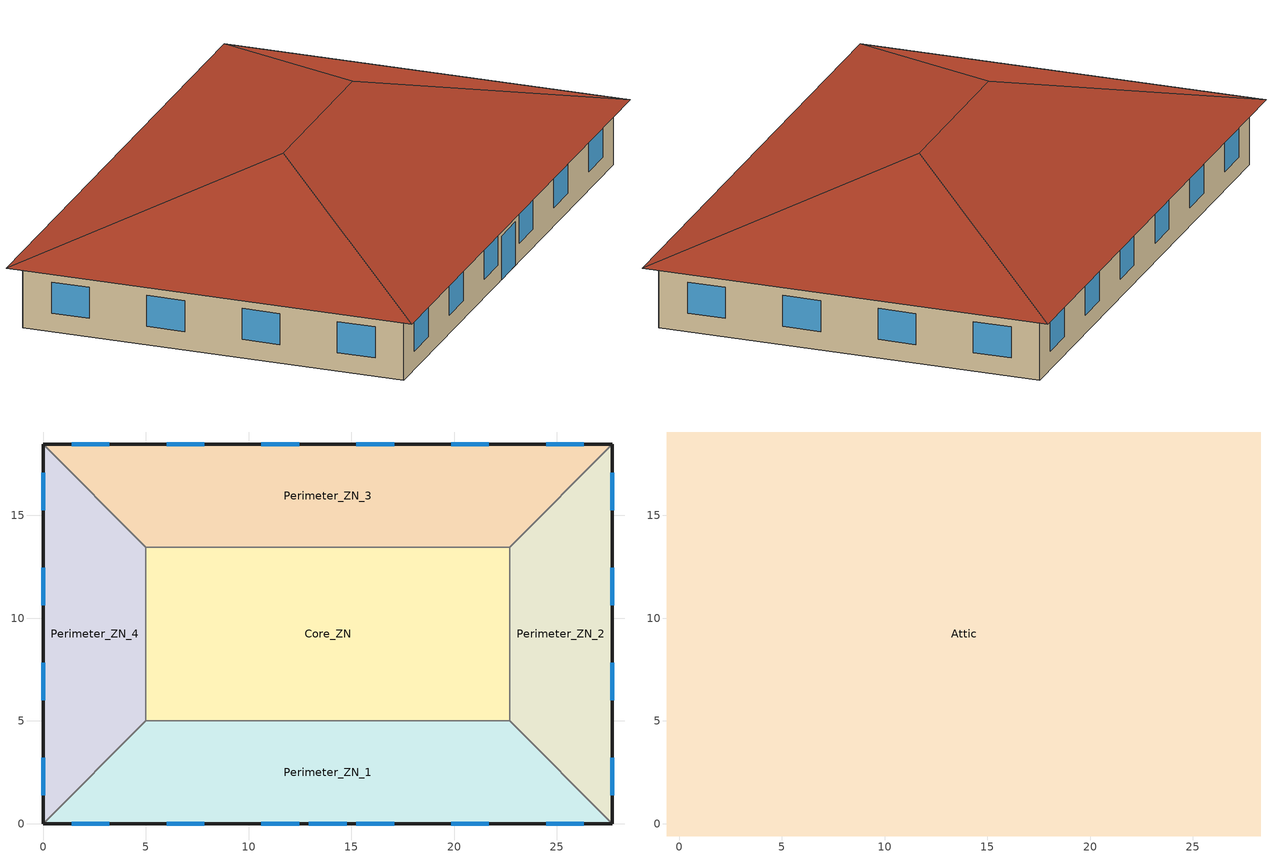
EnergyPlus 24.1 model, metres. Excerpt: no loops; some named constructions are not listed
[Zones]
Core_ZN
 floor ground (ext-slab): 5,13.46 22.69,13.46 22.69,5 5,5 z0
 wall to Perimeter_ZN_2 (int-walls): 22.69,5 22.69,13.46 z0:3.05
 wall to Perimeter_ZN_3 (int-walls): 22.69,13.46 5,13.46 z0:3.05
 wall to Perimeter_ZN_1 (int-walls): 5,5 22.69,5 z0:3.05
 wall to Perimeter_ZN_4 (int-walls): 5,13.46 5,5 z0:3.05
Perimeter_ZN_1
 floor ground (ext-slab): 27.69,0 0,0 5,5 22.69,5 z0
 wall outside (Mass Non-res Ext Wall): 0,0 27.69,0 z0:3.05
 wall to Perimeter_ZN_2 (int-walls): 27.69,0 22.69,5 z0:3.05
 wall to Perimeter_ZN_4 (int-walls): 5,5 0,0 z0:3.05
 window (Window Non-res Fixed): 1.39,0 3.22,0 / 6.01,0 7.84,0 / 10.62,0 12.45,0 / 15.24,0 17.07,0 / 19.85,0 21.68,0 / 24.47,0 26.3,0 z0.9:2.42; 12.93,0 14.76,0 z0:2.13
Perimeter_ZN_2
 floor ground (ext-slab): 22.69,13.46 27.69,18.46 27.69,0 22.69,5 z0
 wall outside (Mass Non-res Ext Wall): 27.69,0 27.69,18.46 z0:3.05
 wall to Perimeter_ZN_3 (int-walls): 27.69,18.46 22.69,13.46 z0:3.05
 window (Window Non-res Fixed): 27.69,1.39 27.69,3.22 / 27.69,6.01 27.69,7.84 / 27.69,10.62 27.69,12.45 / 27.69,15.24 27.69,17.07 z0.9:2.42
Perimeter_ZN_3
 floor ground (ext-slab): 5,13.46 0,18.46 27.69,18.46 22.69,13.46 z0
 wall outside (Mass Non-res Ext Wall): 27.69,18.46 0,18.46 z0:3.05
 wall to Perimeter_ZN_4 (int-walls): 0,18.46 5,13.46 z0:3.05
 window (Window Non-res Fixed): 26.3,18.46 24.47,18.46 / 21.68,18.46 19.85,18.46 / 17.07,18.46 15.24,18.46 / 12.45,18.46 10.62,18.46 / 7.84,18.46 6.01,18.46 / 3.22,18.46 1.39,18.46 z0.9:2.42
Perimeter_ZN_4
 floor ground (ext-slab): 5,5 0,0 0,18.46 5,13.46 z0
 wall outside (Mass Non-res Ext Wall): 0,18.46 0,0 z0:3.05
 window (Window Non-res Fixed): 0,17.07 0,15.24 / 0,12.45 0,10.62 / 0,7.84 0,6.01 / 0,3.22 0,1.39 z0.9:2.42
Attic
 floor outside (Attic Non-res Floor): 28.29,19.06 28.29,-0.6 27.69,0 27.69,18.46 z3.05; -0.6,19.06 28.29,19.06 27.69,18.46 0,18.46 z3.05; 0,0 27.69,0 28.29,-0.6 -0.6,-0.6 z3.05; -0.6,19.06 0,18.46 0,0 -0.6,-0.6 z3.05
 floor to Core_ZN (Attic Non-res Floor): 5,13.46 22.69,13.46 22.69,5 5,5 z3.05
 floor to Perimeter_ZN_2 (Attic Non-res Floor): 22.69,5 22.69,13.46 27.69,18.46 27.69,0 z3.05
 floor to Perimeter_ZN_3 (Attic Non-res Floor): 0,18.46 27.69,18.46 22.69,13.46 5,13.46 z3.05
 floor to Perimeter_ZN_1 (Attic Non-res Floor): 0,0 5,5 22.69,5 27.69,0 z3.05
 floor to Perimeter_ZN_4 (Attic Non-res Floor): 5,13.46 5,5 0,0 0,18.46 z3.05
 roof outside (Attic Non-res Roof): 28.29,-0.6,3.05 28.29,19.06,3.05 18.46,9.23,6.33; 28.29,19.06,3.05 -0.6,19.06,3.05 9.23,9.23,6.33 18.46,9.23,6.33; -0.6,-0.6,3.05 28.29,-0.6,3.05 18.46,9.23,6.33 9.23,9.23,6.33; -0.6,19.06,3.05 -0.6,-0.6,3.05 9.23,9.23,6.33
[Building]
Ref Bldg Small Office Post1980_v1.3_5.0: North Axis=0; Terrain=City; Loads Convergence Tolerance Value=0.04; Temperature Convergence Tolerance Value=0.2; Solar Distribution=FullInteriorAndExterior; Maximum Number of Warmup Days=25; Minimum Number of Warmup Days=6
[SizingPeriod:DesignDay]
LA: Month=9; Day of Month=21; Day Type=SummerDesignDay; Maximum DryBulb Temperature=29.6; Daily DryBulb Temperature Range=8.1; Humidity Condition Type=Wetbulb; Wetbulb or DewPoint at Maximum DryBulb=19.9; Barometric Pressure=101325; Wind Speed=5.5; Wind Direction=260; Rain Indicator=No; Snow Indicator=No; Daylight Saving Time Indicator=No; Solar Model Indicator=ASHRAETau; ASHRAE Clear Sky Optical Depth for Beam Irradiance taub=0.395; ASHRAE Clear Sky Optical Depth for Diffuse Irradiance taud=2.268; Sky Clearness=1
[Site:GroundTemperature:BuildingSurface]
19.905, 19.922, 19.91, 19.932, 19.949, 20.038, 20.327, 20.062, 20.443, 20.088, 19.986, 19.948
[Site:WaterMainsTemperature]
Calculation Method=CORRELATION; Annual Average Outdoor Air Temperature=13.08; Maximum Difference In Monthly Average Outdoor Air Temperatures=8
[Material] Thermal Absorptance=0.9
Name | Roughness | Thickness | Conductivity | Density | Specific Heat | Solar Absorptance | Visible Absorptance
AtticFloor NonRes Insulation | MediumRough | 0.078378 | 0.049 | 265 | 836.8 | 0.7 | 0.7
1/2IN Gypsum | Smooth | 0.0127 | 0.16 | 784.9 | 830 | 0.92 | 0.92
1IN Stucco | Smooth | 0.0253 | 0.6918 | 1858 | 837 | 0.92 | 0.92
8IN CONCRETE HW | Rough | 0.2032 | 1.311 | 2240 | 836.8 | 0.7 | 0.7
HW CONCRETE | Rough | 0.1016 | 1.311 | 2240 | 836.8 | 0.7 | 0.7
Roof Membrane | VeryRough | 0.0095 | 0.16 | 1121.29 | 1460 | 0.7 | 0.7
Metal Decking | MediumSmooth | 0.0015 | 45.006 | 7680 | 418.4 | 0.7 | 0.3
[Material:NoMass]
CP02 CARPET PAD: Roughness=VeryRough; Thermal Resistance=0.2165; Thermal Absorptance=0.9; Solar Absorptance=0.7; Visible Absorptance=0.8
[WindowMaterial:SimpleGlazingSystem]
NonRes Fixed Assembly Window: UFactor=4.08816; Solar Heat Gain Coefficient=0.39
[Construction]
Mass Non-res Ext Wall: 1IN Stucco, 8IN Concrete HW, 1/2IN Gypsum
Attic Non-res Floor: 1/2IN Gypsum, AtticFloor NonRes Insulation, 1/2IN Gypsum
Attic Non-res Roof: Roof Membrane, Metal Decking
ext-slab: HW CONCRETE, CP02 CARPET PAD
int-walls: 1/2IN Gypsum, 1/2IN Gypsum
Window Non-res Fixed: NonRes Fixed Assembly Window
[Zone] Type=1; Multiplier=1; Floor Area=autocalculate
Name | Part of Total Floor Area
Attic | No
Core_ZN; Perimeter_ZN_1; Perimeter_ZN_2; Perimeter_ZN_3; Perimeter_ZN_4 | Yes
[InternalMass] Construction=InteriorFurnishings
Name | Zone or ZoneList | Surface Area
Core_ZN Internal Mass | Core_ZN | 299.3148
Perimeter_ZN_1 Internal Mass | Perimeter_ZN_1 | 226.9
Perimeter_ZN_2 Internal Mass | Perimeter_ZN_2 | 134.6
Perimeter_ZN_3 Internal Mass | Perimeter_ZN_3 | 226.9
Perimeter_ZN_4 Internal Mass | Perimeter_ZN_4 | 134.6
[INTERNALMASS] Zone or ZoneList=Core_ZN
Name | Construction | Surface Area
Core_ZN_Z001_O001_desk | Constr_Z001_O001_Wood_0.0972m | 19.1069
Core_ZN_Z001_O002_monitor | Constr_Z001_O002_Plastic_0.0979m | 0.4149
Core_ZN_Z001_O003_chair | Constr_Z001_O003_Wood_0.0434m | 2.0806
Core_ZN_Z001_O004_chair | Constr_Z001_O004_Wood_0.0446m | 2.0475
Core_ZN_Z001_O005_desk chair | Constr_Z001_O005_Wood_0.0434m | 2.3962
Core_ZN_Z001_O006_wardrobe | Constr_Z001_O006_Wood_0.1023m | 0.4087
Core_ZN_Z001_O007_stand | Constr_Z001_O007_Wood_0.1402m | 1.3093
Core_ZN_Z001_O008_box | Constr_Z001_O008_Books_0.1493m | 0.8645
Core_ZN_Z001_O009_book | Constr_Z001_O009_Books_0.0535m | 0.254
Core_ZN_Z001_O010_paper cutter | Constr_Z001_O010_Plastic_0.0793m | 0.2346
Core_ZN_Z001_O011_desk | Constr_Z001_O011_Wood_0.1252m | 20.7349
Core_ZN_Z001_O012_monitor | Constr_Z001_O012_Plastic_0.0873m | 0.3757
Core_ZN_Z001_O013_chair | Constr_Z001_O013_Wood_0.0486m | 2.6247
Core_ZN_Z001_O014_chair | Constr_Z001_O014_Wood_0.0480m | 2.4249
Core_ZN_Z001_O015_desk chair | Constr_Z001_O015_Wood_0.0487m | 2.5851
Core_ZN_Z001_O016_stand | Constr_Z001_O016_Wood_0.2034m | 1.7359
Core_ZN_Z001_O017_box | Constr_Z001_O017_Books_0.1699m | 1.0319
Core_ZN_Z001_O018_book | Constr_Z001_O018_Books_0.0701m | 0.268
Core_ZN_Z001_O019_paper cutter | Constr_Z001_O019_Plastic_0.0866m | 0.2218
Core_ZN_Z001_O020_desk | Constr_Z001_O020_Wood_0.1323m | 22.8949
Core_ZN_Z001_O021_monitor | Constr_Z001_O021_Plastic_0.1657m | 0.3422
Core_ZN_Z001_O022_keyboard | Constr_Z001_O022_Plastic_0.0506m | 0.1501
Core_ZN_Z001_O023_chair | Constr_Z001_O023_Wood_0.0530m | 3.0018
Core_ZN_Z001_O024_chair | Constr_Z001_O024_Wood_0.0481m | 2.6359
Core_ZN_Z001_O025_desk chair | Constr_Z001_O025_Wood_0.0586m | 3.4682
Core_ZN_Z001_O026_wardrobe | Constr_Z001_O026_Wood_0.4293m | 1.6619
Core_ZN_Z001_O027_stand | Constr_Z001_O027_Wood_0.2269m | 1.6158
Core_ZN_Z001_O028_box | Constr_Z001_O028_Books_0.1553m | 0.8752
Core_ZN_Z001_O029_book | Constr_Z001_O029_Books_0.0749m | 0.2084
Core_ZN_Z001_O030_paper cutter | Constr_Z001_O030_Plastic_0.0689m | 0.1581
Core_ZN_Z001_O031_trash can | Constr_Z001_O031_Plastic_0.0140m | 1.5723
Core_ZN_Z001_O032_desk | Constr_Z001_O032_Wood_0.0965m | 19.835
Core_ZN_Z001_O033_monitor | Constr_Z001_O033_Plastic_0.0754m | 0.3778
Core_ZN_Z001_O034_chair | Constr_Z001_O034_Wood_0.0479m | 2.4186
Core_ZN_Z001_O035_chair | Constr_Z001_O035_Wood_0.0517m | 3.0302
Core_ZN_Z001_O036_desk chair | Constr_Z001_O036_Wood_0.0576m | 3.7204
Core_ZN_Z001_O037_wardrobe | Constr_Z001_O037_Wood_0.2203m | 2.0849
Core_ZN_Z001_O038_stand | Constr_Z001_O038_Wood_0.2109m | 1.3499
Core_ZN_Z001_O039_box | Constr_Z001_O039_Books_0.1413m | 0.8624
Core_ZN_Z001_O040_book | Constr_Z001_O040_Books_0.0523m | 0.2332
Core_ZN_Z001_O041_paper cutter | Constr_Z001_O041_Plastic_0.0886m | 0.2901
Core_ZN_Z001_O042_desk | Constr_Z001_O042_Wood_0.1147m | 21.6436
Core_ZN_Z001_O043_monitor | Constr_Z001_O043_Plastic_0.0409m | 0.1101
Core_ZN_Z001_O044_chair | Constr_Z001_O044_Wood_0.0501m | 2.7749
Core_ZN_Z001_O045_chair | Constr_Z001_O045_Wood_0.0478m | 2.4724
Core_ZN_Z001_O046_desk chair | Constr_Z001_O046_Wood_0.0529m | 3.0376
Core_ZN_Z001_O047_wardrobe | Constr_Z001_O047_Wood_0.3403m | 3.3544
Core_ZN_Z001_O048_stand | Constr_Z001_O048_Wood_0.2090m | 1.3059
Core_ZN_Z001_O049_box | Constr_Z001_O049_Books_0.1574m | 0.9424
Core_ZN_Z001_O050_book | Constr_Z001_O050_Books_0.0664m | 0.226
Core_ZN_Z001_O051_paper cutter | Constr_Z001_O051_Plastic_0.1136m | 0.3064
Core_ZN_Z001_O052_trash can | Constr_Z001_O052_Plastic_0.0168m | 2.0249
Core_ZN_Z001_O053_desk | Constr_Z001_O053_Wood_0.0942m | 17.2877
Core_ZN_Z001_O054_paper stack | Constr_Z001_O054_Books_0.0812m | 0.4346
Core_ZN_Z001_O055_chair | Constr_Z001_O055_Wood_0.0240m | 1.313
Core_ZN_Z001_O056_desk chair | Constr_Z001_O056_Wood_0.0563m | 3.5
Core_ZN_Z001_O057_garbage | Constr_Z001_O057_Plastic_0.0854m | 0.2073
Core_ZN_Z001_O058_monitor | Constr_Z001_O058_Plastic_0.0917m | 0.2169
Core_ZN_Z001_O059_stand | Constr_Z001_O059_Wood_0.1795m | 1.834
Core_ZN_Z001_O060_item | Constr_Z001_O060_Plastic_0.0534m | 0.1255
Core_ZN_Z001_O061_desk | Constr_Z001_O061_Wood_0.0925m | 17.1903
Core_ZN_Z001_O062_paper stack | Constr_Z001_O062_Books_0.1566m | 0.7188
Core_ZN_Z001_O063_chair | Constr_Z001_O063_Wood_0.0497m | 2.8418
Core_ZN_Z001_O064_desk chair | Constr_Z001_O064_Wood_0.0549m | 3.134
Core_ZN_Z001_O065_garbage | Constr_Z001_O065_Plastic_0.1108m | 0.2239
Core_ZN_Z001_O066_monitor | Constr_Z001_O066_Plastic_0.1160m | 0.4491
Core_ZN_Z001_O067_stand | Constr_Z001_O067_Wood_0.2137m | 1.9787
Core_ZN_Z001_O068_desk | Constr_Z001_O068_Wood_0.1038m | 17.9853
Core_ZN_Z001_O069_paper stack | Constr_Z001_O069_Books_0.1518m | 0.6923
Core_ZN_Z001_O070_desk chair | Constr_Z001_O070_Wood_0.0476m | 2.6919
Core_ZN_Z001_O071_pc | Constr_Z001_O071_Plastic_0.0500m | 0.06
Core_ZN_Z001_O072_garbage | Constr_Z001_O072_Plastic_0.1679m | 0.5854
Core_ZN_Z001_O073_monitor | Constr_Z001_O073_Plastic_0.1320m | 0.3319
Core_ZN_Z001_O074_stand | Constr_Z001_O074_Wood_0.1862m | 1.904
Core_ZN_Z001_O075_desk | Constr_Z001_O075_Wood_0.1030m | 17.1349
Core_ZN_Z001_O076_paper stack | Constr_Z001_O076_Books_0.1104m | 0.6169
Core_ZN_Z001_O077_chair | Constr_Z001_O077_Wood_0.0275m | 1.2264
Core_ZN_Z001_O078_desk chair | Constr_Z001_O078_Wood_0.0361m | 1.8767
Core_ZN_Z001_O079_garbage | Constr_Z001_O079_Plastic_0.0874m | 0.2482
Core_ZN_Z001_O080_monitor | Constr_Z001_O080_Plastic_0.1459m | 0.4572
Core_ZN_Z001_O081_stand | Constr_Z001_O081_Wood_0.1518m | 1.9217
Core_ZN_Z001_O082_desk | Constr_Z001_O082_Wood_0.1314m | 70.9735
Core_ZN_Z001_O083_paper stack | Constr_Z001_O083_Books_0.5142m | 2.8003
Core_ZN_Z001_O084_chair | Constr_Z001_O084_Wood_0.1200m | 20.7366
Core_ZN_Z001_O085_chair | Constr_Z001_O085_Wood_0.1360m | 36.8434
Core_ZN_Z001_O086_desk chair | Constr_Z001_O086_Wood_0.1739m | 62.2324
Core_ZN_Z001_O087_garbage | Constr_Z001_O087_Plastic_0.8157m | 12.7062
Core_ZN_Z001_O088_monitor | Constr_Z001_O088_Plastic_1.2062m | 6.4967
Core_ZN_Z001_O089_stand | Constr_Z001_O089_Wood_0.5306m | 7.098
Core_ZN_Z001_O090_cabinet | Constr_Z001_O090_Wood_0.1225m | 0.6561
Core_ZN_Z001_O091_desk | Constr_Z001_O091_Wood_0.1127m | 20.1798
Core_ZN_Z001_O092_keyboard | Constr_Z001_O092_Plastic_0.0396m | 0.1818
Core_ZN_Z001_O093_monitor | Constr_Z001_O093_Plastic_0.1363m | 0.3331
Core_ZN_Z001_O094_chair | Constr_Z001_O094_Wood_0.0467m | 2.5063
Core_ZN_Z001_O095_bag | Constr_Z001_O095_Fabric_0.1250m | 0.5738
Core_ZN_Z001_O096_chair | Constr_Z001_O096_Wood_0.0538m | 3.2275
Core_ZN_Z001_O097_chair | Constr_Z001_O097_Wood_0.0481m | 2.6213
Core_ZN_Z001_O098_trash can | Constr_Z001_O098_Plastic_0.0196m | 3.0203
Core_ZN_Z001_O099_pc | Constr_Z001_O099_Plastic_0.1108m | 0.4124
Core_ZN_Z001_O100_desk chair | Constr_Z001_O100_Wood_0.0696m | 5.1437
Core_ZN_Z001_O101_cabinet | Constr_Z001_O101_Wood_0.2029m | 0.6919
Core_ZN_Z001_O102_desk | Constr_Z001_O102_Wood_0.1209m | 19.2616
Core_ZN_Z001_O103_keyboard | Constr_Z001_O103_Plastic_0.1008m | 0.2341
Core_ZN_Z001_O104_monitor | Constr_Z001_O104_Plastic_0.1311m | 0.4708
Core_ZN_Z001_O105_desk | Constr_Z001_O105_Wood_0.0386m | 0.9879
Core_ZN_Z001_O106_chair | Constr_Z001_O106_Wood_0.0530m | 2.9452
Core_ZN_Z001_O107_bag | Constr_Z001_O107_Fabric_0.1504m | 0.6016
Core_ZN_Z001_O108_chair | Constr_Z001_O108_Wood_0.0535m | 3.1619
Core_ZN_Z001_O109_chair | Constr_Z001_O109_Wood_0.0589m | 3.8755
Core_ZN_Z001_O110_trash can | Constr_Z001_O110_Plastic_0.0180m | 2.4776
Core_ZN_Z001_O111_pc | Constr_Z001_O111_Plastic_0.1384m | 0.4675
Core_ZN_Z001_O112_desk chair | Constr_Z001_O112_Wood_0.0624m | 4.3611
Core_ZN_Z001_O113_cabinet | Constr_Z001_O113_Wood_0.3059m | 3.1128
Core_ZN_Z001_O114_desk | Constr_Z001_O114_Wood_0.1012m | 13.6051
Core_ZN_Z001_O115_monitor | Constr_Z001_O115_Plastic_0.1265m | 0.3082
Core_ZN_Z001_O116_chair | Constr_Z001_O116_Wood_0.0732m | 6.8911
Core_ZN_Z001_O117_bag | Constr_Z001_O117_Fabric_0.1394m | 0.584
Core_ZN_Z001_O118_chair | Constr_Z001_O118_Wood_0.0521m | 3.1184
Core_ZN_Z001_O119_chair | Constr_Z001_O119_Wood_0.0456m | 2.2689
Core_ZN_Z001_O120_trash can | Constr_Z001_O120_Plastic_0.0149m | 1.3644
Core_ZN_Z001_O121_pc | Constr_Z001_O121_Plastic_0.0970m | 0.5175
Core_ZN_Z001_O122_desk chair | Constr_Z001_O122_Wood_0.0529m | 3.0966
Core_ZN_Z001_O123_cabinet | Constr_Z001_O123_Wood_0.3216m | 1.8416
Core_ZN_Z001_O124_desk | Constr_Z001_O124_Wood_0.1032m | 13.541
Core_ZN_Z001_O125_keyboard | Constr_Z001_O125_Plastic_0.1510m | 0.2795
Core_ZN_Z001_O126_monitor | Constr_Z001_O126_Plastic_0.1483m | 0.3574
Core_ZN_Z001_O127_desk | Constr_Z001_O127_Wood_0.0878m | 6.2747
Core_ZN_Z001_O128_chair | Constr_Z001_O128_Wood_0.0507m | 2.989
Core_ZN_Z001_O129_bag | Constr_Z001_O129_Fabric_0.1678m | 0.7403
Core_ZN_Z001_O130_chair | Constr_Z001_O130_Wood_0.0489m | 2.7102
Core_ZN_Z001_O131_chair | Constr_Z001_O131_Wood_0.0555m | 3.5062
Core_ZN_Z001_O132_trash can | Constr_Z001_O132_Plastic_0.0162m | 1.9173
Core_ZN_Z001_O133_pc | Constr_Z001_O133_Plastic_0.2368m | 0.8437
Core_ZN_Z001_O134_desk chair | Constr_Z001_O134_Wood_0.0574m | 3.5688
Core_ZN_Z001_O135_desk chair | Constr_Z001_O135_Wood_0.0211m | 0.503
Core_ZN_Z001_O136_desk chair | Constr_Z001_O136_Wood_0.0619m | 3.6671
Core_ZN_Z001_O137_plant | Constr_Z001_O137_Plastic_0.1283m | 0.2339
Core_ZN_Z001_O138_desk | Constr_Z001_O138_Wood_0.0912m | 13.5784
Core_ZN_Z001_O139_paper stack | Constr_Z001_O139_Books_0.0588m | 0.3283
Core_ZN_Z001_O140_bag | Constr_Z001_O140_Fabric_0.1281m | 0.5136
Core_ZN_Z001_O141_pc | Constr_Z001_O141_Plastic_0.1018m | 0.4441
Core_ZN_Z001_O142_monitor | Constr_Z001_O142_Plastic_0.1341m | 0.7422
Core_ZN_Z001_O143_chair | Constr_Z001_O143_Wood_0.0550m | 3.102
Core_ZN_Z001_O144_cushion | Constr_Z001_O144_Fabric_0.1300m | 0.7775
Core_ZN_Z001_O145_chair | Constr_Z001_O145_Wood_0.0601m | 3.7101
Core_ZN_Z001_O146_bag | Constr_Z001_O146_Fabric_0.1156m | 0.3167
Core_ZN_Z001_O147_cushion | Constr_Z001_O147_Fabric_0.1188m | 0.2676
Core_ZN_Z001_O148_desk chair | Constr_Z001_O148_Wood_0.0668m | 4.4472
Core_ZN_Z001_O149_item | Constr_Z001_O149_Plastic_0.0946m | 0.313
Core_ZN_Z001_O150_item | Constr_Z001_O150_Plastic_0.0771m | 0.1258
Core_ZN_Z001_O151_item | Constr_Z001_O151_Plastic_0.0497m | 0.1148
Core_ZN_Z001_O152_item | Constr_Z001_O152_Plastic_0.0716m | 0.2206
Core_ZN_Z001_O153_item | Constr_Z001_O153_Plastic_0.0626m | 0.2126
Core_ZN_Z001_O154_plant | Constr_Z001_O154_Plastic_0.1199m | 0.201
Core_ZN_Z001_O155_desk | Constr_Z001_O155_Wood_0.0951m | 15.1663
Core_ZN_Z001_O156_paper stack | Constr_Z001_O156_Books_0.0438m | 0.2924
Core_ZN_Z001_O157_bag | Constr_Z001_O157_Fabric_0.1145m | 0.4263
Core_ZN_Z001_O158_pc | Constr_Z001_O158_Plastic_0.1697m | 0.4532
Core_ZN_Z001_O159_monitor | Constr_Z001_O159_Plastic_0.1853m | 0.6591
Core_ZN_Z001_O160_chair | Constr_Z001_O160_Wood_0.0571m | 3.9679
Core_ZN_Z001_O161_cushion | Constr_Z001_O161_Fabric_0.2046m | 0.768
Core_ZN_Z001_O162_chair | Constr_Z001_O162_Wood_0.0583m | 3.6196
Core_ZN_Z001_O163_bag | Constr_Z001_O163_Fabric_0.1355m | 0.4215
Core_ZN_Z001_O164_cushion | Constr_Z001_O164_Fabric_0.1236m | 0.2831
Core_ZN_Z001_O165_desk chair | Constr_Z001_O165_Wood_0.0673m | 4.6135
Core_ZN_Z001_O166_item | Constr_Z001_O166_Plastic_0.1278m | 0.2324
Core_ZN_Z001_O167_item | Constr_Z001_O167_Plastic_0.0746m | 0.1367
Core_ZN_Z001_O168_item | Constr_Z001_O168_Plastic_0.0538m | 0.093
Core_ZN_Z001_O169_item | Constr_Z001_O169_Plastic_0.0942m | 0.1804
Core_ZN_Z001_O170_item | Constr_Z001_O170_Plastic_0.0684m | 0.1741
Core_ZN_Z001_O171_chair | Constr_Z001_O171_Wood_0.0494m | 2.8061
Core_ZN_Z001_O172_plant | Constr_Z001_O172_Plastic_0.1224m | 0.2558
Core_ZN_Z001_O173_desk | Constr_Z001_O173_Wood_0.0923m | 16.502
Core_ZN_Z001_O174_paper stack | Constr_Z001_O174_Books_0.0535m | 0.2319
Core_ZN_Z001_O175_bag | Constr_Z001_O175_Fabric_0.1516m | 0.4584
Core_ZN_Z001_O176_pc | Constr_Z001_O176_Plastic_0.1705m | 0.5612
Core_ZN_Z001_O177_monitor | Constr_Z001_O177_Plastic_0.1377m | 0.5301
Core_ZN_Z001_O178_chair | Constr_Z001_O178_Wood_0.0416m | 2.0031
Core_ZN_Z001_O179_cushion | Constr_Z001_O179_Fabric_0.1653m | 0.7689
Core_ZN_Z001_O180_chair | Constr_Z001_O180_Wood_0.0600m | 4.0403
Core_ZN_Z001_O181_bag | Constr_Z001_O181_Fabric_0.1478m | 0.4147
Core_ZN_Z001_O182_cushion | Constr_Z001_O182_Fabric_0.0994m | 0.2927
Core_ZN_Z001_O183_desk chair | Constr_Z001_O183_Wood_0.0573m | 3.7029
Core_ZN_Z001_O184_item | Constr_Z001_O184_Plastic_0.1500m | 0.32
Core_ZN_Z001_O185_item | Constr_Z001_O185_Plastic_0.0644m | 0.1227
Core_ZN_Z001_O186_item | Constr_Z001_O186_Plastic_0.0738m | 0.1219
Core_ZN_Z001_O187_item | Constr_Z001_O187_Plastic_0.0781m | 0.1843
Core_ZN_Z001_O188_item | Constr_Z001_O188_Plastic_0.1287m | 0.3497
Core_ZN_Z001_O189_box | Constr_Z001_O189_Books_0.0547m | 0.1845
Core_ZN_Z001_O190_plant | Constr_Z001_O190_Plastic_0.1209m | 0.1662
Core_ZN_Z001_O191_desk | Constr_Z001_O191_Wood_0.0930m | 16.1734
Core_ZN_Z001_O192_paper stack | Constr_Z001_O192_Books_0.0926m | 0.6005
Core_ZN_Z001_O193_bag | Constr_Z001_O193_Fabric_0.1114m | 0.4434
Core_ZN_Z001_O194_pc | Constr_Z001_O194_Plastic_0.1312m | 0.5473
Core_ZN_Z001_O195_monitor | Constr_Z001_O195_Plastic_0.1825m | 0.7335
Core_ZN_Z001_O196_chair | Constr_Z001_O196_Wood_0.0418m | 1.895
Core_ZN_Z001_O197_cushion | Constr_Z001_O197_Fabric_0.1676m | 0.5604
Core_ZN_Z001_O198_desk chair | Constr_Z001_O198_Wood_0.0645m | 4.2753
Core_ZN_Z001_O199_item | Constr_Z001_O199_Plastic_0.1303m | 0.2863
Core_ZN_Z001_O200_item | Constr_Z001_O200_Plastic_0.0995m | 0.2502
Core_ZN_Z001_O201_item | Constr_Z001_O201_Plastic_0.0539m | 0.102
Core_ZN_Z001_O202_item | Constr_Z001_O202_Plastic_0.0701m | 0.1827
Core_ZN_Z001_O203_item | Constr_Z001_O203_Plastic_0.0588m | 0.1565
Core_ZN_Z001_O204_cushion | Constr_Z001_O204_Fabric_0.0573m | 0.2026
Core_ZN_Z001_O205_plant | Constr_Z001_O205_Plastic_0.1164m | 0.2456
Core_ZN_Z001_O206_desk | Constr_Z001_O206_Wood_0.0930m | 17.156
Core_ZN_Z001_O207_paper stack | Constr_Z001_O207_Books_0.0663m | 0.3771
Core_ZN_Z001_O208_bag | Constr_Z001_O208_Fabric_0.1368m | 0.4531
Core_ZN_Z001_O209_pc | Constr_Z001_O209_Plastic_0.1771m | 0.6385
Core_ZN_Z001_O210_monitor | Constr_Z001_O210_Plastic_0.2207m | 0.6647
Core_ZN_Z001_O211_chair | Constr_Z001_O211_Wood_0.0481m | 2.7253
Core_ZN_Z001_O212_cushion | Constr_Z001_O212_Fabric_0.2096m | 1.2187
Core_ZN_Z001_O213_chair | Constr_Z001_O213_Wood_0.0624m | 4.4586
Core_ZN_Z001_O214_bag | Constr_Z001_O214_Fabric_0.2391m | 0.6754
Core_ZN_Z001_O215_desk chair | Constr_Z001_O215_Wood_0.0670m | 4.5687
Core_ZN_Z001_O216_item | Constr_Z001_O216_Plastic_0.1213m | 0.3115
Core_ZN_Z001_O217_item | Constr_Z001_O217_Plastic_0.0788m | 0.1739
Core_ZN_Z001_O218_item | Constr_Z001_O218_Plastic_0.0503m | 0.0955
Core_ZN_Z001_O219_item | Constr_Z001_O219_Plastic_0.0899m | 0.2771
Core_ZN_Z001_O220_item | Constr_Z001_O220_Plastic_0.0986m | 0.2029
Core_ZN_Z001_O221_chair | Constr_Z001_O221_Wood_0.0412m | 1.7239
Core_ZN_Z001_O222_chair | Constr_Z001_O222_Wood_0.0456m | 2.2629
Core_ZN_Z001_O224_armchair | Constr_Z001_O224_Wood_0.0676m | 5.0987
Core_ZN_Z001_O225_armchair | Constr_Z001_O225_Wood_0.0680m | 5.2061
Core_ZN_Z001_O226_table | Constr_Z001_O226_Wood_0.0590m | 3.7928
Core_ZN_Z001_O227_plant | Constr_Z001_O227_Plastic_0.4093m | 5.1626
Core_ZN_Z001_O228_desk | Constr_Z001_O228_Wood_0.0348m | 2.292
Core_ZN_Z001_O229_monitor | Constr_Z001_O229_Plastic_0.1462m | 0.5738
Core_ZN_Z001_O230_chair | Constr_Z001_O230_Wood_0.0575m | 3.2396
Core_ZN_Z001_O231_decoration | Constr_Z001_O231_Plastic_0.1036m | 0.3031
Core_ZN_Z001_O232_kids bicycle | Constr_Z001_O232_Plastic_0.2930m | 1.8285
Core_ZN_Z001_O233_box | Constr_Z001_O233_Books_0.1436m | 0.4569
Core_ZN_Z001_O234_clutter | Constr_Z001_O234_Plastic_0.1478m | 0.4419
Core_ZN_Z001_O235_table | Constr_Z001_O235_Wood_0.1153m | 14.3227
Core_ZN_Z001_O236_bench | Constr_Z001_O236_Wood_0.3308m | 2.4293
Core_ZN_Z001_O237_chair | Constr_Z001_O237_Wood_0.0671m | 4.3928
Core_ZN_Z001_O238_chair | Constr_Z001_O238_Wood_0.0668m | 4.5174
Core_ZN_Z001_O239_sofa | Constr_Z001_O239_Fabric_0.5385m | 11.2367
Core_ZN_Z001_O240_couch table | Constr_Z001_O240_Wood_0.0700m | 7.2151
Core_ZN_Z001_O241_side table | Constr_Z001_O241_Wood_0.0582m | 3.7039
Core_ZN_Z001_O242_side table | Constr_Z001_O242_Wood_0.0572m | 4.0564
Core_ZN_Z001_O243_side table | Constr_Z001_O243_Wood_0.0482m | 1.6022
Core_ZN_Z001_O244_desk | Constr_Z001_O244_Wood_0.1041m | 10.1434
Core_ZN_Z001_O245_chair | Constr_Z001_O245_Wood_0.0704m | 5.2726
Core_ZN_Z001_O246_shelf | Constr_Z001_O246_Wood_0.2318m | 4.2012
Core_ZN_Z001_O247_shelf | Constr_Z001_O247_Wood_0.2432m | 4.6712
Core_ZN_Z001_O248_tv stand | Constr_Z001_O248_Wood_0.3384m | 2.8367
Core_ZN_Z001_O249_shelf | Constr_Z001_O249_Wood_0.2693m | 5.4277
Core_ZN_Z001_O250_commode | Constr_Z001_O250_Wood_0.3171m | 3.8346
Core_ZN_Z001_O251_stool | Constr_Z001_O251_Wood_0.1423m | 1.4135
Core_ZN_Z001_O252_stool | Constr_Z001_O252_Wood_0.1006m | 1.0491
Core_ZN_Z001_O253_cabinet | Constr_Z001_O253_Wood_0.1321m | 0.2573
Core_ZN_Z001_O254_stand | Constr_Z001_O254_Wood_0.1730m | 1.4034
Core_ZN_Z001_O255_shelf | Constr_Z001_O255_Wood_0.3794m | 4.6746
Core_ZN_Z001_O256_lamp | Constr_Z001_O256_Plastic_0.2305m | 1.0001
Core_ZN_Z001_O257_cart | Constr_Z001_O257_Plastic_0.1309m | 0.6691
Core_ZN_Z001_O258_box | Constr_Z001_O258_Books_0.0529m | 0.1438
Core_ZN_Z001_O259_shelf | Constr_Z001_O259_Wood_0.2110m | 1.0537
Core_ZN_Z001_O260_shelf | Constr_Z001_O260_Wood_0.1218m | 0.3883
Core_ZN_Z001_O261_box | Constr_Z001_O261_Books_0.0911m | 0.3731
Core_ZN_Z001_O262_plant | Constr_Z001_O262_Plastic_0.0634m | 0.1514
Core_ZN_Z001_O263_plant | Constr_Z001_O263_Plastic_0.0689m | 0.1452
Core_ZN_Z001_O264_pillow | Constr_Z001_O264_Fabric_0.0890m | 0.2787
Core_ZN_Z001_O265_pillow | Constr_Z001_O265_Fabric_0.1555m | 0.6352
Core_ZN_Z001_O266_pillow | Constr_Z001_O266_Fabric_0.1065m | 0.3043
Core_ZN_Z001_O267_pillow | Constr_Z001_O267_Fabric_0.1612m | 0.4163
Core_ZN_Z001_O268_pillow | Constr_Z001_O268_Fabric_0.1037m | 0.3232
Core_ZN_Z001_O269_pillow | Constr_Z001_O269_Fabric_0.1666m | 0.6321
Core_ZN_Z001_O270_boxes | Constr_Z001_O270_Books_0.1280m | 1.023
Core_ZN_Z001_O271_decoration | Constr_Z001_O271_Plastic_0.1857m | 0.4523
Core_ZN_Z001_O272_monitor | Constr_Z001_O272_Plastic_0.1085m | 0.4775
Core_ZN_Z001_O273_shelf | Constr_Z001_O273_Wood_0.2619m | 1.6581
Core_ZN_Z001_O274_decoration | Constr_Z001_O274_Plastic_0.0937m | 0.2349
Core_ZN_Z001_O275_cabinet | Constr_Z001_O275_Wood_0.4018m | 8.9464
Core_ZN_Z001_O276_shelf | Constr_Z001_O276_Wood_0.2608m | 4.0429
Core_ZN_Z001_O277_box | Constr_Z001_O277_Books_0.2848m | 2.6639
Core_ZN_Z001_O278_whiteboard | Constr_Z001_O278_Plastic_0.4196m | 2.6136
Core_ZN_Z001_O279_heater | Constr_Z001_O279_Wood_0.1852m | 1.3441
Core_ZN_Z001_O280_desk | Constr_Z001_O280_Wood_0.1135m | 27.7598
Core_ZN_Z001_O281_chair | Constr_Z001_O281_Wood_0.0588m | 3.7675
Core_ZN_Z001_O282_stand | Constr_Z001_O282_Wood_0.1325m | 0.5888
Core_ZN_Z001_O283_monitor | Constr_Z001_O283_Plastic_0.1370m | 0.5198
Core_ZN_Z001_O284_chair | Constr_Z001_O284_Wood_0.0561m | 3.6049
Core_ZN_Z001_O285_chair | Constr_Z001_O285_Wood_0.0525m | 2.791
Core_ZN_Z001_O286_chair | Constr_Z001_O286_Wood_0.0568m | 3.544
Core_ZN_Z001_O287_desk | Constr_Z001_O287_Wood_0.0896m | 10.9155
Core_ZN_Z001_O288_stand | Constr_Z001_O288_Wood_0.1842m | 1.6738
Core_ZN_Z001_O289_light | Constr_Z001_O289_Concrete_0.5281m | 3.2184
Core_ZN_Z001_O290_light | Constr_Z001_O290_Concrete_0.2935m | 3.2309
Core_ZN_Z001_O291_monitor | Constr_Z001_O291_Plastic_0.0833m | 0.2449
Core_ZN_Z001_O292_device | Constr_Z001_O292_Plastic_0.0685m | 0.1299
Core_ZN_Z001_O293_folder | Constr_Z001_O293_Plastic_0.0668m | 0.1842
Core_ZN_Z001_O294_box | Constr_Z001_O294_Books_0.0635m | 0.1323
Core_ZN_Z001_O295_item | Constr_Z001_O295_Plastic_0.0753m | 0.1646
Core_ZN_Z001_O296_trash can | Constr_Z001_O296_Plastic_0.0154m | 1.5619
Core_ZN_Z001_O297_trash can | Constr_Z001_O297_Plastic_0.0145m | 1.3753
Core_ZN_Z001_O298_backpack | Constr_Z001_O298_Plastic_0.1528m | 0.5191
Core_ZN_Z001_O299_backpack | Constr_Z001_O299_Plastic_0.1249m | 0.493
Core_ZN_Z001_O300_stand | Constr_Z001_O300_Wood_0.2698m | 1.2342
Core_ZN_Z001_O301_item | Constr_Z001_O301_Plastic_0.1400m | 0.6793
Core_ZN_Z001_O302_backpack | Constr_Z001_O302_Plastic_0.1498m | 0.5836
Core_ZN_Z001_O303_humidifier | Constr_Z001_O303_Plastic_0.1361m | 0.8323
Core_ZN_Z001_O304_item | Constr_Z001_O304_Plastic_0.0335m | 0.0567
Core_ZN_Z001_O305_item | Constr_Z001_O305_Plastic_0.0247m | 0.0324
Core_ZN_Z001_O306_plant | Constr_Z001_O306_Plastic_0.0554m | 0.1318
Core_ZN_Z001_O307_telephone | Constr_Z001_O307_Plastic_0.0592m | 0.1418
Core_ZN_Z001_O308_monitor | Constr_Z001_O308_Plastic_0.0800m | 0.2601
Core_ZN_Z001_O309_telephone | Constr_Z001_O309_Plastic_0.0660m | 0.0864
Core_ZN_Z001_O310_item | Constr_Z001_O310_Plastic_0.0364m | 0.0577
Core_ZN_Z001_O311_clutter | Constr_Z001_O311_Plastic_0.1420m | 0.4337
Core_ZN_Z001_O312_windowsill | Constr_Z001_O312_Concrete_0.2657m | 4.7535
Core_ZN_Z001_O313_pc | Constr_Z001_O313_Plastic_0.1527m | 0.9481
Core_ZN_Z001_O314_cabinet | Constr_Z001_O314_Wood_0.2386m | 7.3662
Core_ZN_Z001_O315_shelf | Constr_Z001_O315_Wood_0.2400m | 3.9174
Core_ZN_Z001_O316_box | Constr_Z001_O316_Books_0.1919m | 2.1076
Core_ZN_Z001_O317_heater | Constr_Z001_O317_Wood_0.1533m | 1.3139
Core_ZN_Z001_O318_desk | Constr_Z001_O318_Wood_0.1205m | 25.0711
Core_ZN_Z001_O319_chair | Constr_Z001_O319_Wood_0.0592m | 3.9461
Core_ZN_Z001_O320_stand | Constr_Z001_O320_Wood_0.0815m | 0.3007
Core_ZN_Z001_O321_monitor | Constr_Z001_O321_Plastic_0.0325m | 0.0616
Core_ZN_Z001_O322_chair | Constr_Z001_O322_Wood_0.0584m | 3.7608
Core_ZN_Z001_O323_chair | Constr_Z001_O323_Wood_0.0446m | 1.9689
Core_ZN_Z001_O324_chair | Constr_Z001_O324_Wood_0.0694m | 5.0837
Core_ZN_Z001_O325_desk | Constr_Z001_O325_Wood_0.0922m | 8.993
Core_ZN_Z001_O326_stand | Constr_Z001_O326_Wood_0.1893m | 1.6121
Core_ZN_Z001_O327_light | Constr_Z001_O327_Concrete_0.2300m | 2.7832
Core_ZN_Z001_O328_light | Constr_Z001_O328_Concrete_0.1817m | 3.5973
Core_ZN_Z001_O329_monitor | Constr_Z001_O329_Plastic_0.0361m | 0.061
Core_ZN_Z001_O330_device | Constr_Z001_O330_Plastic_0.0664m | 0.131
Core_ZN_Z001_O331_folder | Constr_Z001_O331_Plastic_0.0624m | 0.2114
Core_ZN_Z001_O332_trash can | Constr_Z001_O332_Plastic_0.0199m | 2.4566
Core_ZN_Z001_O333_trash can | Constr_Z001_O333_Plastic_0.0164m | 1.7897
Core_ZN_Z001_O334_backpack | Constr_Z001_O334_Plastic_0.1270m | 0.5128
Core_ZN_Z001_O335_stand | Constr_Z001_O335_Wood_0.0902m | 0.1474
Core_ZN_Z001_O336_item | Constr_Z001_O336_Plastic_0.1554m | 0.6416
Core_ZN_Z001_O337_backpack | Constr_Z001_O337_Plastic_0.1390m | 0.5847
Core_ZN_Z001_O338_humidifier | Constr_Z001_O338_Plastic_0.1018m | 0.6455
Core_ZN_Z001_O339_item | Constr_Z001_O339_Plastic_0.0602m | 0.1461
Core_ZN_Z001_O340_item | Constr_Z001_O340_Plastic_0.0425m | 0.0588
Core_ZN_Z001_O341_telephone | Constr_Z001_O341_Plastic_0.0541m | 0.1459
Core_ZN_Z001_O342_clutter | Constr_Z001_O342_Plastic_0.0994m | 0.2595
Core_ZN_Z001_O343_windowsill | Constr_Z001_O343_Concrete_0.2456m | 4.2207
Core_ZN_Z001_O344_cabinet | Constr_Z001_O344_Wood_0.2487m | 7.6223
Core_ZN_Z001_O345_shelf | Constr_Z001_O345_Wood_0.2479m | 4.7578
Core_ZN_Z001_O346_box | Constr_Z001_O346_Books_0.2093m | 2.1994
Core_ZN_Z001_O347_whiteboard | Constr_Z001_O347_Plastic_0.1738m | 5.0223
Core_ZN_Z001_O348_heater | Constr_Z001_O348_Wood_0.2045m | 1.227
Core_ZN_Z001_O349_desk | Constr_Z001_O349_Wood_0.1187m | 24.0359
Core_ZN_Z001_O350_chair | Constr_Z001_O350_Wood_0.0705m | 5.0038
Core_ZN_Z001_O351_stand | Constr_Z001_O351_Wood_0.2181m | 1.0726
Core_ZN_Z001_O352_monitor | Constr_Z001_O352_Plastic_0.1563m | 0.4139
Core_ZN_Z001_O353_chair | Constr_Z001_O353_Wood_0.0699m | 4.7833
Core_ZN_Z001_O354_chair | Constr_Z001_O354_Wood_0.0419m | 1.8802
Core_ZN_Z001_O355_chair | Constr_Z001_O355_Wood_0.0599m | 3.8234
Core_ZN_Z001_O356_desk | Constr_Z001_O356_Wood_0.0919m | 8.908
Core_ZN_Z001_O357_stand | Constr_Z001_O357_Wood_0.1948m | 1.7038
Core_ZN_Z001_O358_light | Constr_Z001_O358_Concrete_0.2684m | 3.5232
Core_ZN_Z001_O359_light | Constr_Z001_O359_Concrete_0.1899m | 2.986
Core_ZN_Z001_O360_monitor | Constr_Z001_O360_Plastic_0.0522m | 0.0882
Core_ZN_Z001_O361_device | Constr_Z001_O361_Plastic_0.0826m | 0.1538
Core_ZN_Z001_O362_folder | Constr_Z001_O362_Plastic_0.0525m | 0.1372
Core_ZN_Z001_O363_item | Constr_Z001_O363_Plastic_0.0742m | 0.0822
Core_ZN_Z001_O364_trash can | Constr_Z001_O364_Plastic_0.0164m | 1.7936
Core_ZN_Z001_O365_trash can | Constr_Z001_O365_Plastic_0.0136m | 1.1926
Core_ZN_Z001_O366_backpack | Constr_Z001_O366_Plastic_0.1222m | 0.5204
Core_ZN_Z001_O367_item | Constr_Z001_O367_Plastic_0.1143m | 0.4915
Core_ZN_Z001_O368_stand | Constr_Z001_O368_Wood_0.3132m | 1.9414
Core_ZN_Z001_O369_item | Constr_Z001_O369_Plastic_0.1479m | 0.6459
Core_ZN_Z001_O370_backpack | Constr_Z001_O370_Plastic_0.1491m | 0.6539
Core_ZN_Z001_O371_humidifier | Constr_Z001_O371_Plastic_0.1812m | 0.9979
Core_ZN_Z001_O372_item | Constr_Z001_O372_Plastic_0.0517m | 0.0542
Core_ZN_Z001_O373_item | Constr_Z001_O373_Plastic_0.0285m | 0.0456
Core_ZN_Z001_O374_monitor | Constr_Z001_O374_Plastic_0.1244m | 0.5765
Core_ZN_Z001_O375_clutter | Constr_Z001_O375_Plastic_0.1832m | 0.6353
Core_ZN_Z001_O376_windowsill | Constr_Z001_O376_Concrete_0.3851m | 5.6053
Core_ZN_Z001_O377_cabinet | Constr_Z001_O377_Wood_0.1976m | 7.0084
Core_ZN_Z001_O378_shelf | Constr_Z001_O378_Wood_0.2172m | 6.2966
Core_ZN_Z001_O379_box | Constr_Z001_O379_Books_0.2348m | 2.3211
Core_ZN_Z001_O380_whiteboard | Constr_Z001_O380_Plastic_0.1679m | 5.2841
Core_ZN_Z001_O381_heater | Constr_Z001_O381_Wood_0.1702m | 1.5063
Core_ZN_Z001_O382_desk | Constr_Z001_O382_Wood_0.1142m | 23.876
Core_ZN_Z001_O383_chair | Constr_Z001_O383_Wood_0.0582m | 3.8436
Core_ZN_Z001_O384_stand | Constr_Z001_O384_Wood_0.1314m | 0.3996
Core_ZN_Z001_O385_monitor | Constr_Z001_O385_Plastic_0.1314m | 0.757
Core_ZN_Z001_O386_chair | Constr_Z001_O386_Wood_0.0690m | 4.7884
Core_ZN_Z001_O387_chair | Constr_Z001_O387_Wood_0.0437m | 1.9485
Core_ZN_Z001_O388_chair | Constr_Z001_O388_Wood_0.0643m | 4.4356
Core_ZN_Z001_O389_desk | Constr_Z001_O389_Wood_0.0973m | 8.5876
Core_ZN_Z001_O390_stand | Constr_Z001_O390_Wood_0.1984m | 2.0522
Core_ZN_Z001_O391_light | Constr_Z001_O391_Concrete_0.2336m | 3.1745
Core_ZN_Z001_O392_light | Constr_Z001_O392_Concrete_0.1793m | 3.4833
Core_ZN_Z001_O393_monitor | Constr_Z001_O393_Plastic_0.0801m | 0.3732
Core_ZN_Z001_O394_device | Constr_Z001_O394_Plastic_0.0700m | 0.1515
Core_ZN_Z001_O395_trash can | Constr_Z001_O395_Plastic_0.0201m | 2.4327
Core_ZN_Z001_O396_trash can | Constr_Z001_O396_Plastic_0.0182m | 2.1243
Core_ZN_Z001_O397_backpack | Constr_Z001_O397_Plastic_0.1283m | 0.5096
Core_ZN_Z001_O398_backpack | Constr_Z001_O398_Plastic_0.0774m | 0.4174
Core_ZN_Z001_O399_stand | Constr_Z001_O399_Wood_0.2883m | 1.6513
Core_ZN_Z001_O400_item | Constr_Z001_O400_Plastic_0.2586m | 0.9716
Core_ZN_Z001_O401_backpack | Constr_Z001_O401_Plastic_0.1605m | 0.7097
Core_ZN_Z001_O402_humidifier | Constr_Z001_O402_Plastic_0.1224m | 0.6584
Core_ZN_Z001_O403_item | Constr_Z001_O403_Plastic_0.0491m | 0.0632
Core_ZN_Z001_O404_plant | Constr_Z001_O404_Plastic_0.0447m | 0.0716
Core_ZN_Z001_O405_clutter | Constr_Z001_O405_Plastic_0.1172m | 0.5886
Core_ZN_Z001_O406_windowsill | Constr_Z001_O406_Concrete_0.2862m | 5.0179
Core_ZN_Z001_O407_pc | Constr_Z001_O407_Plastic_0.1262m | 1.0188
Core_ZN_Z001_O408_armoire | Constr_Z001_O408_Wood_0.7793m | 15.5172
Core_ZN_Z001_O409_plant | Constr_Z001_O409_Plastic_0.1160m | 0.7835
Core_ZN_Z001_O410_plant | Constr_Z001_O410_Plastic_0.1176m | 0.4964
Core_ZN_Z001_O411_plant | Constr_Z001_O411_Plastic_0.1559m | 0.4823
Core_ZN_Z001_O412_radiator | Constr_Z001_O412_Metal_0.2663m | 1.8347
Core_ZN_Z001_O413_side table | Constr_Z001_O413_Wood_0.0611m | 3.09
Core_ZN_Z001_O414_chair | Constr_Z001_O414_Wood_0.0609m | 3.9722
Core_ZN_Z001_O415_tv | Constr_Z001_O415_Plastic_0.1047m | 0.5426
Core_ZN_Z001_O417_computer desk | Constr_Z001_O417_Wood_0.1345m | 14.1035
Core_ZN_Z001_O418_cabinet | Constr_Z001_O418_Wood_0.2899m | 1.9468
Core_ZN_Z001_O419_object | Constr_Z001_O419_Plastic_0.1109m | 0.4021
Core_ZN_Z001_O420_clock | Constr_Z001_O420_Plastic_0.0955m | 0.22
Core_ZN_Z001_O421_printer | Constr_Z001_O421_Plastic_0.1297m | 0.4247
Core_ZN_Z001_O422_armoire | Constr_Z001_O422_Wood_1.2131m | 53.5352
Core_ZN_Z001_O423_plant | Constr_Z001_O423_Plastic_1.3730m | 13.8378
Core_ZN_Z001_O424_plant | Constr_Z001_O424_Plastic_0.6447m | 3.9995
Core_ZN_Z001_O425_plant | Constr_Z001_O425_Plastic_1.3448m | 16.3536
Core_ZN_Z001_O426_radiator | Constr_Z001_O426_Metal_1.2667m | 26.6452
Core_ZN_Z001_O427_side table | Constr_Z001_O427_Wood_0.2784m | 68.9703
Core_ZN_Z001_O428_stool | Constr_Z001_O428_Wood_0.9766m | 33.4215
Core_ZN_Z001_O429_chair | Constr_Z001_O429_Wood_0.3026m | 106.2329
Core_ZN_Z001_O430_tv | Constr_Z001_O430_Plastic_0.8443m | 1.6223
Core_ZN_Z001_O432_computer desk | Constr_Z001_O432_Wood_0.2955m | 113.707
Core_ZN_Z001_O433_cabinet | Constr_Z001_O433_Wood_1.1926m | 37.0256
Core_ZN_Z001_O434_object | Constr_Z001_O434_Plastic_1.0671m | 15.9305
Core_ZN_Z001_O435_clock | Constr_Z001_O435_Plastic_1.0372m | 10.0367
Core_ZN_Z001_O436_printer | Constr_Z001_O436_Plastic_1.1947m | 40.9597
Core_ZN_Z001_O438_wardrobe | Constr_Z001_O438_Wood_0.4516m | 9.5432
Core_ZN_Z001_O439_object | Constr_Z001_O439_Plastic_0.1003m | 0.2691
Core_ZN_Z001_O440_cabinet | Constr_Z001_O440_Wood_0.2775m | 3.39
Core_ZN_Z001_O442_curtain rail | Constr_Z001_O442_Fabric_0.2590m | 1.008
Core_ZN_Z001_O443_radiator | Constr_Z001_O443_Wood_0.2887m | 2.3137
Core_ZN_Z001_O444_sofa chair | Constr_Z001_O444_Wood_0.7807m | 7.0314
Core_ZN_Z001_O445_sofa chair | Constr_Z001_O445_Wood_0.3809m | 2.8342
Core_ZN_Z001_O446_office chair | Constr_Z001_O446_Wood_0.0744m | 5.598
Core_ZN_Z001_O447_desk | Constr_Z001_O447_Wood_0.1221m | 8.6391
Core_ZN_Z001_O448_stereo equipment | Constr_Z001_O448_Plastic_0.1578m | 0.5861
Core_ZN_Z001_O449_monitor | Constr_Z001_O449_Plastic_0.0736m | 0.4199
Core_ZN_Z001_O450_object | Constr_Z001_O450_Plastic_0.0746m | 0.1849
Core_ZN_Z001_O451_bag | Constr_Z001_O451_Fabric_0.1335m | 0.2344
Core_ZN_Z001_O452_bag | Constr_Z001_O452_Fabric_0.1487m | 0.6941
Core_ZN_Z001_O453_bin | Constr_Z001_O453_Plastic_0.0115m | 0.8406
Core_ZN_Z001_O454_bed | Constr_Z001_O454_Fabric_0.4065m | 12.038
Core_ZN_Z001_O455_blanket | Constr_Z001_O455_Plastic_0.3122m | 3.4924
Core_ZN_Z001_O456_pillow | Constr_Z001_O456_Fabric_0.2396m | 0.9967
Core_ZN_Z001_O457_pillow | Constr_Z001_O457_Fabric_0.2630m | 0.7788
Core_ZN_Z001_O458_pillow | Constr_Z001_O458_Fabric_0.2206m | 0.9237
Core_ZN_Z001_O459_nightstand | Constr_Z001_O459_Wood_0.2318m | 1.3271
Core_ZN_Z001_O460_box | Constr_Z001_O460_Books_0.0784m | 0.1874
Core_ZN_Z001_O461_box | Constr_Z001_O461_Books_0.0883m | 0.1551
Core_ZN_Z001_O462_bag | Constr_Z001_O462_Fabric_0.1714m | 0.849
Core_ZN_Z001_O463_doorframe | Constr_Z001_O463_Concrete_0.2607m | 5.9305
Core_ZN_Z001_O464_clothes | Constr_Z001_O464_Fabric_0.1565m | 1.2124
Core_ZN_Z001_O465_bed | Constr_Z001_O465_Fabric_0.3587m | 10.5223
Core_ZN_Z001_O466_commode | Constr_Z001_O466_Wood_0.2330m | 2.5432
Core_ZN_Z001_O467_ottoman | Constr_Z001_O467_Wood_0.2861m | 3.1502
Core_ZN_Z001_O468_stair | Constr_Z001_O468_Concrete_0.5459m | 9.7493
Core_ZN_Z001_O469_window frame | Constr_Z001_O469_Concrete_0.4726m | 3.8467
Core_ZN_Z001_O470_blanket | Constr_Z001_O470_Plastic_0.2533m | 4.005
Core_ZN_Z001_O471_pillow | Constr_Z001_O471_Fabric_0.2287m | 1.0088
Core_ZN_Z001_O472_pillow | Constr_Z001_O472_Fabric_0.1757m | 0.6262
Core_ZN_Z001_O473_office chair | Constr_Z001_O473_Wood_0.0740m | 5.5513
Core_ZN_Z001_O474_desk | Constr_Z001_O474_Wood_0.0940m | 15.4305
Core_ZN_Z001_O475_monitor | Constr_Z001_O475_Plastic_0.1277m | 0.6336
Core_ZN_Z001_O476_monitor | Constr_Z001_O476_Plastic_0.1093m | 0.3905
Core_ZN_Z001_O477_monitor | Constr_Z001_O477_Plastic_0.1234m | 0.5569
Core_ZN_Z001_O478_laptop | Constr_Z001_O478_Plastic_0.1225m | 0.4124
Core_ZN_Z001_O479_computer | Constr_Z001_O479_Plastic_0.1634m | 0.7082
Core_ZN_Z001_O480_lamp | Constr_Z001_O480_Plastic_0.5093m | 3.2142
Core_ZN_Z001_O481_lamp | Constr_Z001_O481_Plastic_0.2608m | 0.5348
Core_ZN_Z001_O482_desk | Constr_Z001_O482_Wood_0.0997m | 9.095
Core_ZN_Z001_O483_desk | Constr_Z001_O483_Wood_0.0688m | 29.7254
Core_ZN_Z001_O484_chair | Constr_Z001_O484_Wood_0.0642m | 4.111
Core_ZN_Z001_O485_chair | Constr_Z001_O485_Wood_0.0661m | 4.2638
Core_ZN_Z001_O486_chair | Constr_Z001_O486_Wood_0.0566m | 3.6887
Core_ZN_Z001_O487_cabinet | Constr_Z001_O487_Wood_0.4392m | 11.5729
Core_ZN_Z001_O488_box | Constr_Z001_O488_Books_0.1524m | 1.0321
Core_ZN_Z001_O489_box | Constr_Z001_O489_Books_0.1967m | 1.2178
Core_ZN_Z001_O490_file cabinet | Constr_Z001_O490_Wood_0.1940m | 1.8019
Core_ZN_Z001_O491_windowsill | Constr_Z001_O491_Metal_0.4349m | 5.3834
Core_ZN_Z001_O492_heater | Constr_Z001_O492_Wood_0.4902m | 4.8812
Core_ZN_Z001_O493_heater | Constr_Z001_O493_Wood_0.1174m | 0.6569
Core_ZN_Z001_O494_item | Constr_Z001_O494_Plastic_0.2745m | 1.173
Core_ZN_Z001_O495_box | Constr_Z001_O495_Books_0.1156m | 0.27
Core_ZN_Z001_O496_fan | Constr_Z001_O496_Plastic_0.1658m | 0.6165
Core_ZN_Z001_O497_monitor | Constr_Z001_O497_Plastic_0.1541m | 0.735
Core_ZN_Z001_O498_monitor | Constr_Z001_O498_Plastic_0.1036m | 0.7233
Core_ZN_Z001_O499_telephone | Constr_Z001_O499_Plastic_0.1097m | 0.4897
Core_ZN_Z001_O500_monitor | Constr_Z001_O500_Plastic_0.1050m | 0.3656
Core_ZN_Z001_O501_pc | Constr_Z001_O501_Plastic_0.1278m | 0.5985
Core_ZN_Z001_O502_chair | Constr_Z001_O502_Wood_0.0511m | 2.5701
Core_ZN_Z001_O503_ball | Constr_Z001_O503_Plastic_0.0713m | 0.2146
Core_ZN_Z001_O504_folder | Constr_Z001_O504_Plastic_0.0932m | 0.4805
Core_ZN_Z001_O505_monitor | Constr_Z001_O505_Plastic_0.1449m | 0.7403
Core_ZN_Z001_O506_organizer | Constr_Z001_O506_Plastic_0.0710m | 0.3071
Core_ZN_Z001_O507_item | Constr_Z001_O507_Plastic_0.0743m | 0.1306
Core_ZN_Z001_O508_chair | Constr_Z001_O508_Wood_0.0528m | 3.0287
Core_ZN_Z001_O509_trash can | Constr_Z001_O509_Plastic_0.0158m | 1.8532
Core_ZN_Z001_O510_floor /other room | Constr_Z001_O510_Concrete_0.2258m | 7.2572
Core_ZN_Z001_O511_wall /other room | Constr_Z001_O511_Concrete_0.4536m | 11.7718
Core_ZN_Z001_O512_doorframe /other room | Constr_Z001_O512_Concrete_0.2387m | 4.4771
Core_ZN_Z001_O513_door /other room | Constr_Z001_O513_Wood_0.2283m | 4.3513
Core_ZN_Z001_O514_doorframe | Constr_Z001_O514_Concrete_0.3055m | 5.4117
Core_ZN_Z001_O515_backpack | Constr_Z001_O515_Plastic_0.1827m | 0.8112
Core_ZN_Z001_O516_armchair | Constr_Z001_O516_Wood_0.0832m | 7.7062
Core_ZN_Z001_O517_paper | Constr_Z001_O517_Books_0.1873m | 0.4346
Core_ZN_Z001_O518_bag | Constr_Z001_O518_Fabric_0.1503m | 0.7097
Core_ZN_Z001_O519_bag | Constr_Z001_O519_Fabric_0.1057m | 0.489
Core_ZN_Z001_O520_pc | Constr_Z001_O520_Plastic_0.1408m | 0.8947
Core_ZN_Z001_O521_trash can | Constr_Z001_O521_Plastic_0.0154m | 1.4719
Core_ZN_Z001_O522_blackboard | Constr_Z001_O522_Concrete_0.3425m | 2.0666
Core_ZN_Z001_O523_lamp | Constr_Z001_O523_Plastic_0.7229m | 4.3849
Core_ZN_Z001_O524_lamp | Constr_Z001_O524_Plastic_0.3837m | 3.408
Core_ZN_Z001_O525_desk | Constr_Z001_O525_Wood_0.0931m | 10.9434
Core_ZN_Z001_O526_desk | Constr_Z001_O526_Wood_0.1165m | 31.2253
Core_ZN_Z001_O527_chair | Constr_Z001_O527_Wood_0.0480m | 2.6539
Core_ZN_Z001_O528_chair | Constr_Z001_O528_Wood_0.0694m | 4.8603
Core_ZN_Z001_O529_chair | Constr_Z001_O529_Wood_0.0544m | 3.3017
Core_ZN_Z001_O530_cabinet | Constr_Z001_O530_Wood_0.5265m | 11.0309
Core_ZN_Z001_O531_box | Constr_Z001_O531_Books_0.3835m | 1.2825
Core_ZN_Z001_O532_box | Constr_Z001_O532_Books_0.2146m | 1.1261
Core_ZN_Z001_O533_box | Constr_Z001_O533_Books_0.1809m | 1.7676
Core_ZN_Z001_O534_windowsill | Constr_Z001_O534_Metal_0.6451m | 4.1771
